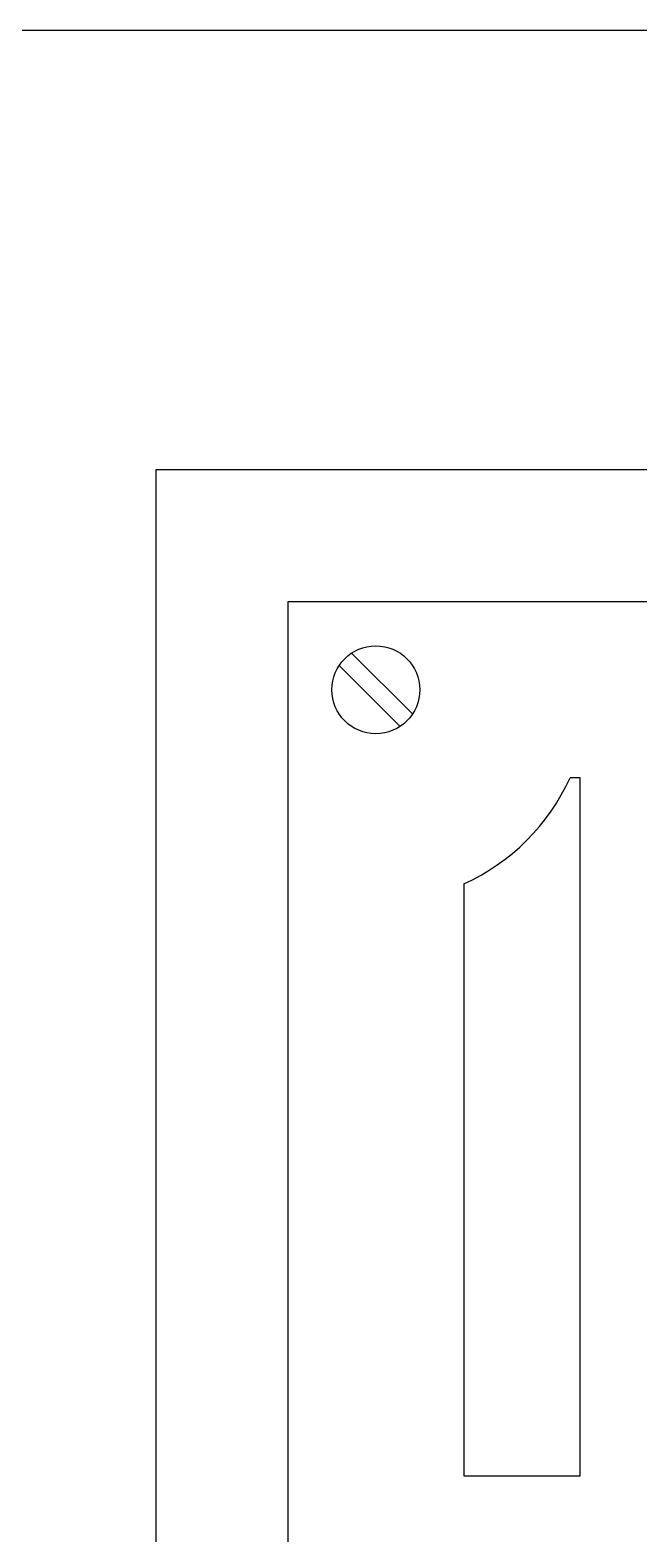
# Model space of a CAD drawing. Header units: metres. Extents: x -22 to 564, y 0 to 143.
# Drawn here: x 244.8362 to 244.8708, y 50.9605 to 51.046 of the extents above; entities that cross this region are included whole.
import ezdxf

# ---------------------------------------------------------------- set-up
doc = ezdxf.new("R2010")
doc.units = ezdxf.units.M
doc.layers.add('XREF 2N NEURO-ONCOLOGIA$0$Mobiliario Fijo', color=40, linetype='Continuous')

# ---------------------------------------------------------------- blocks, each defined once
blk = doc.blocks.new('XREF 2N NEURO-ONCOLOGIA$0$AQG 01$0$BOL RX-TLAH-1N$0$Coladera')
for p, q in [((83.09945930291612, 30.65269496199811), (83.09946308977125, 30.7736573425861)), ((83.09196186941668, 30.66019286494168), (83.09196518682768, 30.76615990908667)), ((83.07535317253424, 30.70987017309497), (83.07535198058103, 30.67019027590318)), ((83.08196653363248, 30.7098700083852), (83.07535317253424, 30.70987017309497)), ((83.08196548039952, 30.67622667735048), (83.08196653363248, 30.7098700083852)), ((83.07535198058103, 30.67019027590318), (83.07592868294199, 30.67019025784854)), ((83.08558902504069, 30.66727874067304), (83.08905076813404, 30.66381678082619)), ((83.08487639273162, 30.66656615298191), (83.08833813582497, 30.66310419313506)), ((82.9867310775314, 30.66018957057984), (83.09196186941666, 30.66019286494168)), ((82.97923364404664, 30.65269119820683), (83.09945930291612, 30.65269496199811))]:
    blk.add_line(p, q)
blk.add_circle((83.08696358043282, 30.66519146690406), 0.002499222741727397)
blk.add_arc((83.08696358043282, 30.66519146690406), 0.01211432513759691, 114.366863153797, 155.6295495239595)
blk = doc.blocks.new('XREF 2N NEURO-ONCOLOGIA')
at = {"layer": 'XREF 2N NEURO-ONCOLOGIA$0$Mobiliario Fijo', "elevation": -2.74404325752112e-08}
blk.add_lwpolyline([(17.42393095014689, 2.63774660708058), (17.59489333050857, 2.637750393838169), (17.5948889452846, 1.637748500459387), (17.42392656492285, 1.637744713701799)], close=True, dxfattribs=at)
at = {"layer": 'XREF 2N NEURO-ONCOLOGIA$0$Mobiliario Fijo', "rotation": 90.00000000000001}
blk.add_blockref('XREF 2N NEURO-ONCOLOGIA$0$AQG 01$0$BOL RX-TLAH-1N$0$Coladera', (48.2225838971635, -80.9015998664008, 4.832171781835499e-08), dxfattribs=at)

msp = doc.modelspace()

# ---------------------------------------------------------------- block references
at = {"rotation": 90}
msp.add_blockref('XREF 2N NEURO-ONCOLOGIA', (247.041247396106, 33.45112300235571), dxfattribs=at)

doc.saveas('drawing.dxf')
